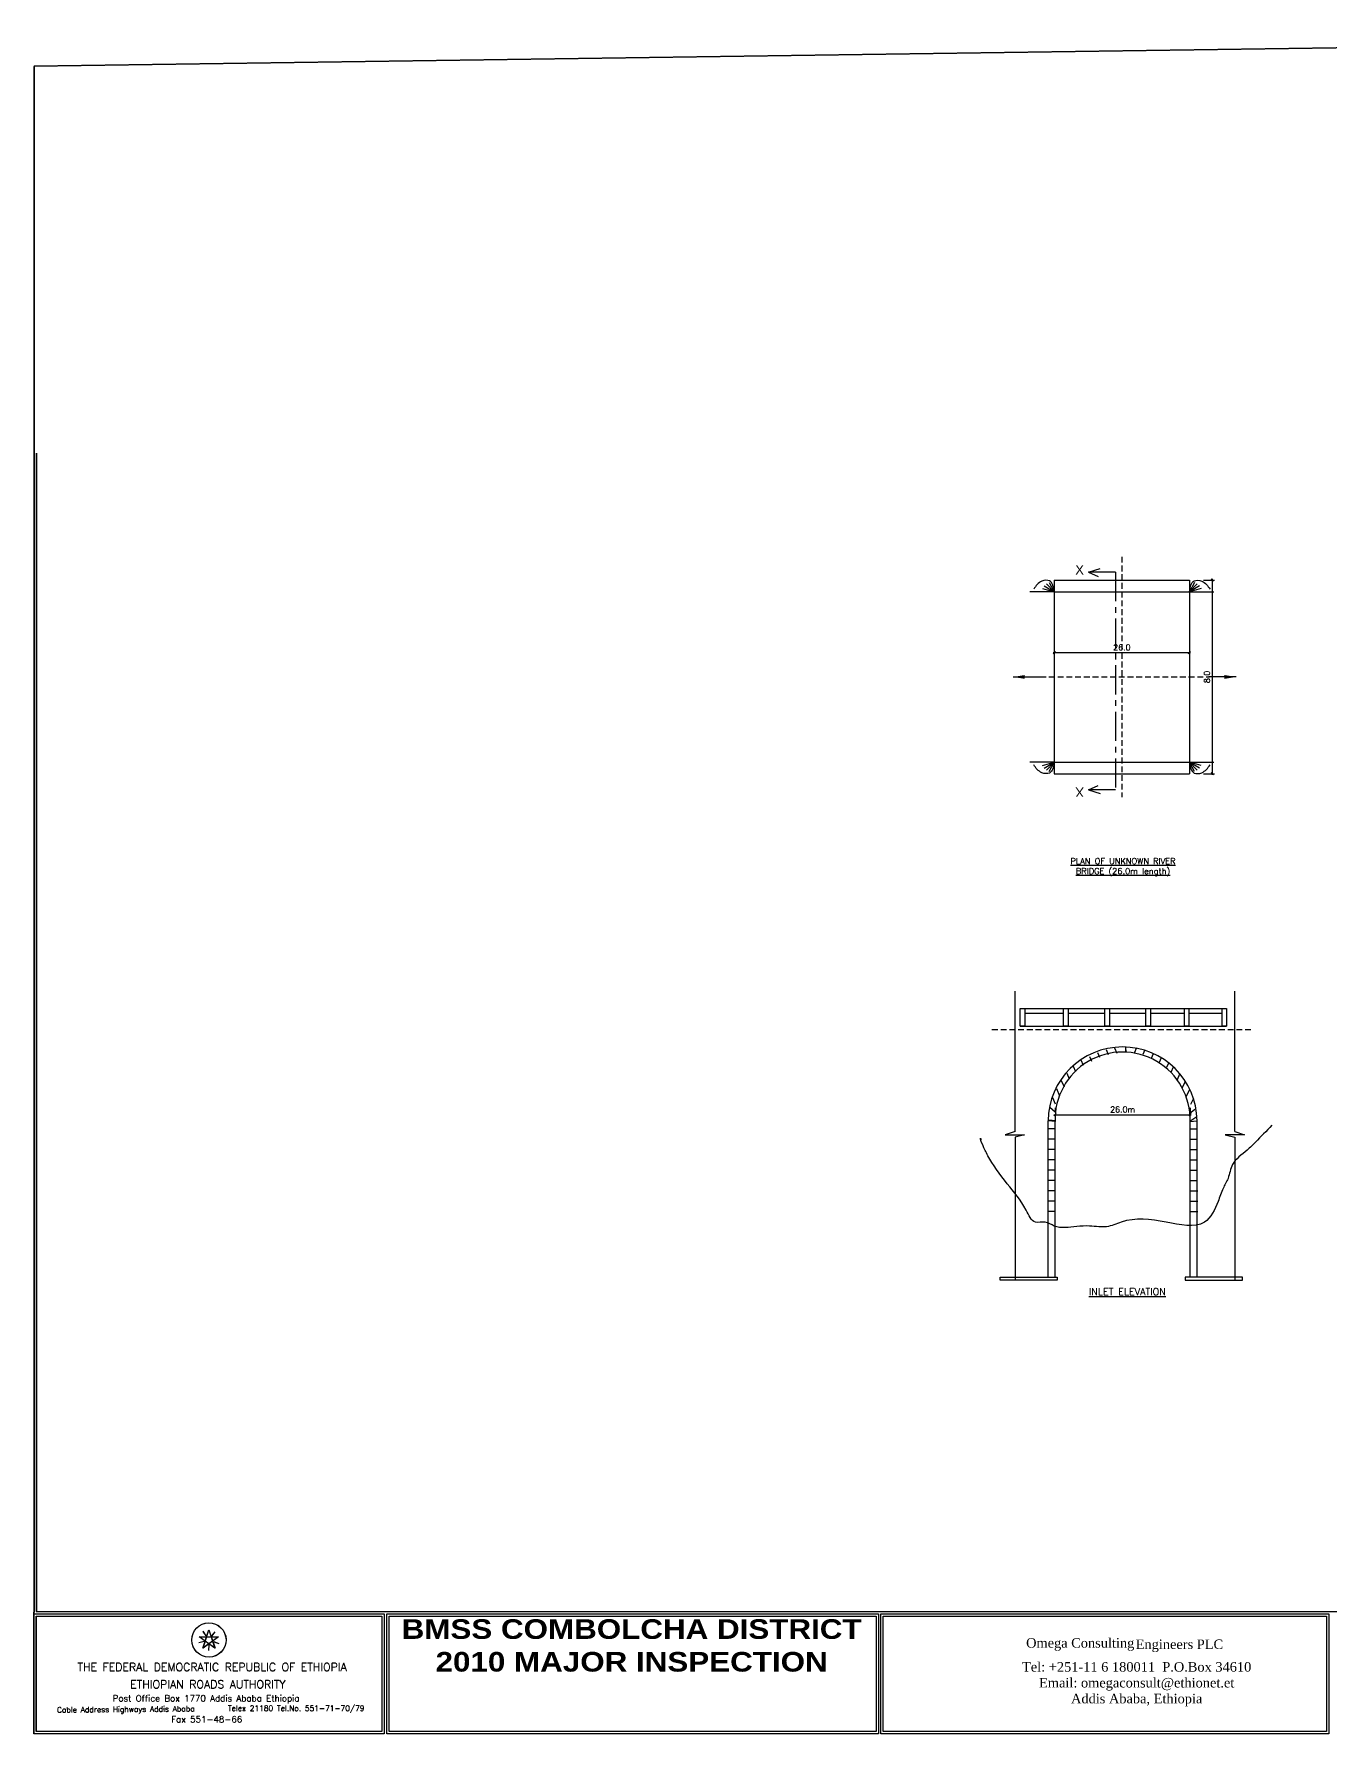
# Model space of a CAD drawing. Header units: inches. Extents: x -51750 to 46959, y -113531 to -40522.
# Drawn here: x -51750 to 3915, y -113531 to -40522 of the extents above; entities that cross this region are included whole.
import ezdxf
from ezdxf.enums import TextEntityAlignment as Align

# ---------------------------------------------------------------- set-up
doc = ezdxf.new("R2010")
doc.units = ezdxf.units.IN
doc.header["$MEASUREMENT"] = 0
doc.linetypes.add('CENTER', pattern=[2, 1.25, -0.25, 0.25, -0.25])
doc.linetypes.add('DASHED', pattern=[0.75, 0.5, -0.25])
for name, color, linetype in [('-25', 7, 'Continuous'), ('Conc surface', 2, 'Continuous'), ('Dim', 9, 'Continuous'), ('divsion', 3, 'Continuous'), ('FILL', 7, 'Continuous'), ('Grade', 6, 'DASHED'), ('Mas surface', 4, 'Continuous'), ('Text', 3, 'Continuous'), ('TITLE BLOCK', 7, 'Continuous')]:
    doc.layers.add(name, color=color, linetype=linetype)
doc.layers.add('probable bridge', color=1, linetype='Continuous', lineweight=30)
doc.styles.add('30', font='ROMANT.SHX', dxfattribs={"height": 4})
doc.styles.add('50', font='romanc.shx')
doc.styles.add('Logo', font='')
doc.styles.add('Text100-2.25', font='romans.shx')
doc.styles.add('Text200-2.25', font='romans.shx')
doc.styles.add('Text50-2.0', font='romans.shx')
doc.styles.add('TIM2_5', font='times.ttf', dxfattribs={"height": 0.3})
doc.styles.get('Logo').set_extended_font_data('Arial Black')
doc.dimstyles.new('Dim100', dxfattribs={"dimtxt": 250, "dimasz": 100, "dimexe": 100, "dimexo": 600, "dimgap": 100, "dimtad": 1, "dimdec": 0, "dimzin": 0, "dimdsep": 46, "dimtxsty": 'Text100-2.25', "dimblk": 'OBLIQUE', "dimcen": 100, "dimdle": 50, "dimclrd": 256, "dimclre": 256, "dimclrt": 3, "dimadec": 0, "dimazin": 0, "dimtfac": 1, "dimtdec": 0, "dimtofl": 0, "dimtmove": 0, "dimatfit": 3, "dimfxl": 1, "dimtolj": 1, "dimtzin": 0, "dimarcsym": 0})
doc.dimstyles.new('Dim50', dxfattribs={"dimtxt": 300, "dimasz": 150, "dimexe": 150, "dimexo": 150, "dimgap": 75, "dimtad": 1, "dimdec": 0, "dimlfac": 0.5, "dimzin": 0, "dimdsep": 46, "dimtxsty": 'Text50-2.0', "dimblk": 'OBLIQUE', "dimcen": 100, "dimdle": 150, "dimclrd": 256, "dimclre": 256, "dimclrt": 3, "dimadec": 0, "dimazin": 0, "dimtfac": 1, "dimtdec": 0, "dimtofl": 0, "dimtmove": 0, "dimatfit": 3, "dimfxl": 1, "dimtolj": 1, "dimtzin": 0, "dimarcsym": 0})

# ---------------------------------------------------------------- blocks, each defined once
blk = doc.blocks.new('_Oblique')
at = {"color": 0, "lineweight": -2}
blk.add_line((-0.5, -0.5), (0.5, 0.5), dxfattribs=at)
blk = doc.blocks.new('*D11')
at = {"layer": 'Defpoints', "color": 0, "ltscale": 10}
for p in [(-7895, -87233), (-2095, -86933), (-2095, -87233)]:
    blk.add_point(p, dxfattribs=at)
at = {"layer": 'Dim', "lineweight": -2, "ltscale": 10}
for p, q in [((-7895, -86633), (-7895, -86833)), ((-2095, -86633), (-2095, -86833)), ((-7945, -86933), (-2045, -86933))]:
    blk.add_line(p, q, dxfattribs=at)
at = {"layer": 'Dim', "lineweight": -2, "ltscale": 10, "xscale": 100, "yscale": 100, "zscale": 100, "rotation": 180}
blk.add_blockref('_Oblique', (-7895, -86933), dxfattribs=at)
at = {"layer": 'Dim', "lineweight": -2, "ltscale": 10, "xscale": 100, "yscale": 100, "zscale": 100}
blk.add_blockref('_Oblique', (-2095, -86933), dxfattribs=at)
at = {"layer": 'Dim', "color": 3, "ltscale": 10, "insert": (-4995, -86708), "char_height": 250, "attachment_point": 5, "style": 'Text100-2.25'}
blk.add_mtext('\\A1;26.0m', dxfattribs=at)
blk = doc.blocks.new('*D12')
at = {"layer": 'Defpoints', "color": 0, "ltscale": 10}
for p in [(-2126, -67090), (-7926, -67499), (-2126, -67499)]:
    blk.add_point(p, dxfattribs=at)
at = {"layer": 'Dim', "lineweight": -2, "ltscale": 10}
for p, q in [((-7976, -67090), (-2076, -67090)), ((-7926, -66899), (-7926, -66990)), ((-2126, -66899), (-2126, -66990))]:
    blk.add_line(p, q, dxfattribs=at)
at = {"layer": 'Dim', "lineweight": -2, "ltscale": 10, "xscale": 100, "yscale": 100, "zscale": 100, "rotation": 180}
blk.add_blockref('_Oblique', (-7926, -67090), dxfattribs=at)
at = {"layer": 'Dim', "lineweight": -2, "ltscale": 10, "xscale": 100, "yscale": 100, "zscale": 100}
blk.add_blockref('_Oblique', (-2126, -67090), dxfattribs=at)
at = {"layer": 'Dim', "color": 3, "ltscale": 10, "insert": (-5026, -66865), "char_height": 250, "attachment_point": 5, "style": 'Text100-2.25'}
blk.add_mtext('\\A1;26.0', dxfattribs=at)
blk = doc.blocks.new('*D13')
at = {"layer": 'Defpoints', "color": 0, "ltscale": 10}
for p in [(-2126, -63975), (-2126, -72295), (-1146, -72295)]:
    blk.add_point(p, dxfattribs=at)
at = {"layer": 'Dim', "lineweight": -2, "ltscale": 10}
for p, q in [((-1526, -63975), (-1046, -63975)), ((-1146, -63925), (-1146, -72345)), ((-1526, -72295), (-1046, -72295))]:
    blk.add_line(p, q, dxfattribs=at)
at = {"layer": 'Dim', "lineweight": -2, "ltscale": 10, "xscale": 100, "yscale": 100, "zscale": 100}
for p, rotation in [((-1146, -63975), 90), ((-1146, -72295), 270)]:
    blk.add_blockref('_Oblique', p, dxfattribs=dict(at, rotation=rotation))
at = {"layer": 'Dim', "color": 3, "ltscale": 10, "insert": (-1371, -68135), "char_height": 250, "attachment_point": 5, "rotation": 90, "style": 'Text100-2.25'}
blk.add_mtext('\\A1;8.0', dxfattribs=at)

msp = doc.modelspace()

# ---------------------------------------------------------------- linework, layer by layer
at = {"color": 4}
for p, q in [((-9614.5, -87655.7), (-9614.5, -81628.6)), ((-176.2, -87655.7), (-176.2, -81628.6)), ((-9399.5, -83125.9), (-524.7, -83125.9, 0)), ((-6781.9, -84577.8), (-6686.2, -84802.9)), ((-6418.4, -84432.2), (-6331.4, -84636.8)), ((-6073.6, -84256.1), (-5987.7, -84458.1)), ((-5696.2, -84134.1), (-5607, -84344.1)), ((-5335.9, -84060.1), (-5238.2, -84290)), ((-4866.9, -84027.4), (-4875.8, -84247.7)), ((-4866.9, -84027.4), (-4860.2, -84247.8)), ((-4398.2, -84064.8), (-4498.3, -84293.7)), ((-4038.7, -84142.4), (-4130.1, -84351.5)), ((-3682.6, -84314.7), (-3770.5, -84515.8)), ((-3339.6, -84494.3), (-3428.6, -84698)), ((-3013.5, -84689.6), (-3111.4, -84913.7)), ((-7387, -85144.6), (-7282, -85391.7)), ((-7110.2, -84847.3), (-7010.3, -85082.4)), ((-2823.4, -84890.4), (-2925.6, -85124.4)), ((-2549.5, -85190.4), (-2657, -85436.5)), ((-7832.1, -85809.8), (-7700.6, -86119.1)), ((-7627.4, -85460.8), (-7510.3, -85736.4)), ((-2312.3, -85509.1), (-2432.2, -85783.5)), ((-2122.6, -85848.5), (-2257.1, -86156.4)), ((-7888.5, -86822.1), (-8120.8, -86627.2)), ((-8003.6, -86196.7), (-7890.8, -86462.1)), ((-2122.3, -86886.8), (-1888.1, -86694.2)), ((-1954.9, -86237.1), (-2070.4, -86501.3)), ((-8195.4, -93911.6), (-8195.4, -87198.1)), ((-7895.4, -87542.8), (-8195.4, -87542.8)), ((-7895.4, -87233.1), (-8193.3, -87198.1)), ((-7870.4, -87203.2), (-8168, -87165.2)), ((-7895.4, -93911.6), (-7895.4, -87233.1)), ((-2099.7, -87215), (-1798.4, -87009.3)), ((-2096.8, -87233.1), (-1798.9, -87198.1)), ((-2096.8, -93911.6), (-2096.8, -87233.1)), ((-2096.8, -87542.8), (-1796.8, -87542.8)), ((-2095.4, -93911.6), (-2095.4, -87233.1)), ((-1796.8, -93911.6), (-1796.8, -87198.1)), ((-9614.5, -87655.7), (-10033.1, -87798.5)), ((-10033.1, -87798.5), (-9205.1, -87798.5)), ((-9205.1, -87798.5), (-9614.5, -87904)), ((-9614.5, -87904), (-9614.5, -94044.5)), ((-7895.4, -87986.8), (-8195.4, -87986.8)), ((-2096.8, -87986.8), (-1796.8, -87986.8)), ((242.3, -87798.5), (-585.6, -87798.5)), ((-585.6, -87798.5), (-176.2, -87904)), ((-176.2, -87655.7), (242.3, -87798.5)), ((-176.2, -87904), (-176.2, -94044.5)), ((-7895.4, -88430.8), (-8195.4, -88430.8)), ((-7895.4, -88874.8), (-8195.4, -88874.8)), ((-2096.8, -88430.8), (-1796.8, -88430.8)), ((-2096.8, -88874.8), (-1796.8, -88874.8)), ((-7895.4, -89318.8), (-8195.4, -89318.8)), ((-7895.4, -89762.8), (-8195.4, -89762.8)), ((-2096.8, -89318.8), (-1796.8, -89318.8)), ((-2096.8, -89762.8), (-1796.8, -89762.8)), ((-7895.4, -90206.8), (-8195.4, -90206.8)), ((-2067.4, -90206.8), (-1767.4, -90206.8)), ((-7895.4, -90650.8), (-8195.4, -90650.8)), ((-7895.4, -91094.8), (-8195.4, -91094.8)), ((-2067.4, -90650.8), (-1767.4, -90650.8)), ((-2067.4, -91094.8), (-1767.4, -91094.8))]:
    msp.add_line(p, q, dxfattribs=at)
at = {"color": 2}
for points in [[(-7798.3, -94044.5), (-10256.4, -94044.5), (-10256.4, -93911.6), (-7798.3, -93911.6)], [(-2305.9, -94044.5), (152.2, -94044.5), (152.2, -93911.6), (-2305.9, -93911.6)]]:
    msp.add_lwpolyline(points, close=True, dxfattribs=at)
at = {"color": 4}
for centre, radius, start, end in [((-4994.8, -87223.8), 3198.1, 0.46112, 179.53888), ((-4996.2, -87143.8), 2900.5, 358.41379, 181.765682)]:
    msp.add_arc(centre, radius, start, end, dxfattribs=at)
msp.add_open_spline([(1413.9, -87390.2), (1181.1, -87632.7), (832.1, -87996.4), (281.1, -88560.3), (-336.1, -88945.8), (-407.5, -89644), (-720.9, -90126.7), (-916.9, -90800), (-1493.5, -91927.8), (-3276, -91470.6), (-4659.1, -91322.4), (-5570.1, -91768.4), (-6038.5, -91745), (-6463.3, -91707.4), (-7093.4, -91718), (-7785.9, -91875.7), (-8295.6, -91476.2), (-8860.9, -91656.6), (-9242.9, -90717.9), (-9969.8, -89930.4), (-10733.9, -88828.6), (-11128.9, -87975.8), (-11101.1, -87889.8), (-11072.8, -88048.5), (-11087.4, -87977.3), (-11079, -88016.3)], degree=3, knots=[0, 0, 0, 0, 1256.7453998, 1884.4111193, 2987.2135679, 3760.7728739, 4360.4863472, 5113.7724814, 6443.0006653, 8491.3101691, 10905.3101691, 11736.0963872, 12148.0963872, 12643.197387, 13335.3940714, 14538.0072678, 15076.4683813, 15592.0008618, 16409.8164377, 18149.8141389, 20034.1781095, 20961.1781095, 23544.3110728, 24392.4516862, 24994.9591779, 24994.9591779, 24994.9591779, 24994.9591779], dxfattribs=at)
at = {"layer": 'Conc surface', "linetype": 'Continuous', "ltscale": 0.05}
for p, q in [((-7926, -63974.6), (-2126, -63974.6)), ((-7926, -64474.6), (-2126, -64474.6)), ((-7926, -71794.6), (-2126, -71794.6)), ((-7926, -72294.6), (-2126, -72294.6))]:
    msp.add_line(p, q, dxfattribs=at)
at = {"layer": 'Conc surface'}
for p, q in [((-9199.9, -82377.3, 0), (-6006.4, -82377.3, 0)), ((-6006.4, -82377.3, 0), (-2933.2, -82377.3, 0)), ((-2933.2, -82377.3, 0), (-524.7, -82377.3, 0)), ((-9199.9, -82576.9, 0), (-7536, -82576.9, 0)), ((-7336.4, -82576.9, 0), (-6006.4, -82576.9, 0)), ((-6006.4, -82576.9, 0), (-5756.8, -82576.9, 0)), ((-5557.2, -82576.9, 0), (-3995.3, -82576.9, 0)), ((-3795.7, -82576.9, 0), (-2933.2, -82576.9, 0)), ((-2933.2, -82576.9, 0), (-2341.8, -82576.9, 0)), ((-2142.2, -82576.9, 0), (-724.3, -82576.9, 0))]:
    msp.add_line(p, q, dxfattribs=at)
at = {"layer": 'Conc surface', "elevation": 0}
for points in [[(-9399.5, -82377.3), (-9199.9, -82377.3), (-9199.9, -83125.9), (-9399.5, -83125.9)], [(-7536, -82377.3), (-7336.4, -82377.3), (-7336.4, -83125.9), (-7536, -83125.9)], [(-5756.8, -82377.3), (-5557.2, -82377.3), (-5557.2, -83125.9), (-5756.8, -83125.9)], [(-3995.3, -82377.3), (-3795.7, -82377.3), (-3795.7, -83125.9), (-3995.3, -83125.9)], [(-2341.8, -82377.3), (-2142.2, -82377.3), (-2142.2, -83125.9), (-2341.8, -83125.9)], [(-724.3, -82377.3), (-524.7, -82377.3), (-524.7, -83125.9), (-724.3, -83125.9)]]:
    msp.add_lwpolyline(points, close=True, dxfattribs=at)
at = {"layer": 'Dim', "color": 3, "ltscale": 10}
for p, q in [((-7926, -64474.6), (-8983.6, -64474.6)), ((-2126, -64474.6), (-1068.5, -64474.6)), ((-7926, -71794.6), (-8983.6, -71794.6)), ((-2126, -71794.6), (-1068.5, -71794.6))]:
    msp.add_line(p, q, dxfattribs=at)
at = {"layer": 'Dim'}
for points in [[(-7926, -64474.6), (-8134.7, -64009.1), (-8459.9, -64021.6), (-8812.8, -64358.9)], [(-2126, -64474.6), (-1917.4, -64009.1), (-1592.2, -64021.6), (-1239.3, -64358.9)], [(-7926, -71794.6), (-8134.7, -72260.2), (-8459.9, -72247.7), (-8812.8, -71910.4)], [(-2126, -71794.6), (-1917.4, -72260.2), (-1592.2, -72247.7), (-1239.3, -71910.4)]]:
    msp.add_spline(points, degree=3, dxfattribs=at)
at = {"layer": 'divsion', "color": 5}
for p, q in [((-44655.5, -109362), (-43821.8, -109354.7)), ((-44396.3, -109546.9), (-44655.5, -109362)), ((-44654.2, -109358.4), (-43820.5, -109351.1)), ((-44395, -109543.3), (-44654.2, -109358.4)), ((-44492, -109850.6), (-44241.3, -109055.5)), ((-43821.8, -109354.7), (-44492, -109850.6)), ((-44490.7, -109847.1), (-44240, -109051.9)), ((-43820.5, -109351.1), (-44490.7, -109847.1)), ((-44360.7, -109315.4), (-44489.1, -109123.5)), ((-44359.4, -109311.8), (-44487.8, -109120)), ((-44241.3, -109055.5), (-43976.8, -109846.1)), ((-44240, -109051.9), (-43975.5, -109842.6)), ((-44105.9, -109321.4), (-43963.1, -109140.1)), ((-44104.6, -109317.9), (-43961.8, -109136.5)), ((-44445.2, -109555.9), (-44667.4, -109618.6)), ((-44443.9, -109552.3), (-44666.1, -109615.1)), ((-44492, -109850.6), (-44396.3, -109546.9)), ((-44490.7, -109847.1), (-44395, -109543.3)), ((-44236, -109661.2), (-44396.3, -109546.9)), ((-44234.7, -109657.6), (-44395, -109543.3)), ((-44242.6, -109710.5), (-44251.6, -109941.2)), ((-44241.3, -109707), (-44250.3, -109937.6)), ((-43976.8, -109846.1), (-44236, -109661.2)), ((-43975.5, -109842.6), (-44234.7, -109657.6)), ((-44032.9, -109565.6), (-43816.3, -109645.4)), ((-44031.6, -109562.1), (-43815, -109641.9))]:
    msp.add_line(p, q, dxfattribs=at)
for centre in [(-44237.5, -109493.8), (-44236.2, -109490.2)]:
    msp.add_ellipse(centre, major_axis=(-6.4, 735.8), ratio=1, start_param=-1.5707963, end_param=4.712389, dxfattribs=at)
at = {"layer": 'FILL'}
for p, q in [((-8365, -64221.2), (-7926, -64474.6)), ((-8265, -64135.7), (-7926, -64474.6)), ((-8153.6, -64080.6), (-7926, -64474.6)), ((-1898.5, -64080.6), (-2126, -64474.6)), ((-1787.1, -64135.7), (-2126, -64474.6)), ((-1687.1, -64221.2), (-2126, -64474.6)), ((-8436.3, -64337.9), (-7926, -64474.6)), ((-1615.8, -64337.9), (-2126, -64474.6)), ((-8436.3, -71931.4), (-7926, -71794.6)), ((-8365, -72048.1), (-7926, -71794.6)), ((-8265, -72133.6), (-7926, -71794.6)), ((-8153.6, -72188.7), (-7926, -71794.6)), ((-1898.5, -72188.7), (-2126, -71794.6)), ((-1787.1, -72133.6), (-2126, -71794.6)), ((-1687.1, -72048.1), (-2126, -71794.6)), ((-1615.8, -71931.4), (-2126, -71794.6))]:
    msp.add_line(p, q, dxfattribs=at)
at = {"layer": 'Grade', "linetype": 'DASHED', "ltscale": 500}
for p, q in [((-5026, -62974.6), (-5026, -73294.6)), ((-8531.1, -68134.6), (-1291.1, -68134.6)), ((-10603.8, -83276.5), (569.6, -83276.5))]:
    msp.add_line(p, q, dxfattribs=at)
at = {"layer": 'Mas surface', "linetype": 'CENTER', "lineweight": 30, "ltscale": 3000}
for p, q in [((-6463.1, -63631.3), (-5958, -63477.3)), ((-5304.3, -63631.3), (-6463.1, -63631.3)), ((-6463.1, -63631.3), (-6049.3, -63817.2)), ((-6463.1, -72987.5), (-6049.3, -72801.6)), ((-5304.3, -72987.5), (-6463.1, -72987.5)), ((-6463.1, -72987.5), (-5958, -73141.4))]:
    msp.add_line(p, q, dxfattribs=at)
at = {"layer": 'Mas surface', "linetype": 'CENTER', "lineweight": 30, "ltscale": 1000}
msp.add_line((-5304.3, -63631.3), (-5304.3, -72987.5), dxfattribs=at)
at = {"layer": 'probable bridge', "linetype": 'Continuous', "lineweight": 30, "ltscale": 0.05}
for p, q in [((-7926, -63974.6), (-7926, -72294.6)), ((-2126, -63974.6), (-2126, -72294.6))]:
    msp.add_line(p, q, dxfattribs=at)
at = {"layer": 'TITLE BLOCK', "color": 5}
for p, q in [((-51649.7, -58522.4), (-51649.7, -108276.5)), ((-51648.4, -58518.9), (-51648.4, -108273)), ((-51649.7, -108276.5), (46949, -108276.5)), ((-51649.7, -108477.1), (-36808.1, -108477.1)), ((-51649.7, -113430.3), (-51649.7, -108477.1)), ((-51649.7, -108477.1), (-36808.1, -108477.1)), ((-51649.7, -113430.3), (-51649.7, -108477.1)), ((-51648.4, -108273), (46950.3, -108273)), ((-51648.4, -108473.5), (-36806.8, -108473.5)), ((-51648.4, -113426.8), (-51648.4, -108473.5)), ((-51648.4, -108473.5), (-36806.8, -108473.5)), ((-51648.4, -113426.8), (-51648.4, -108473.5)), ((-36808.1, -108477.1), (-36808.1, -113430.3)), ((-36808.1, -108477.1), (-36808.1, -113430.3)), ((-36806.8, -108473.5), (-36806.8, -113426.8)), ((-36806.8, -108473.5), (-36806.8, -113426.8)), ((-36498.4, -108477.1), (-15583.2, -108477.1)), ((-36498.4, -113430.3), (-36498.4, -108477.1)), ((-36497.1, -108473.5), (-15581.9, -108473.5)), ((-36497.1, -113426.8), (-36497.1, -108473.5)), ((-15583.2, -108477.1), (-15583.2, -113430.3)), ((-15581.9, -108473.5), (-15581.9, -113426.8)), ((-15273.5, -108477.1), (3761.9, -108477.1)), ((-15273.5, -113430.3), (-15273.5, -108477.1)), ((-15272.2, -108473.5), (3763.2, -108473.5)), ((-15272.2, -113426.8), (-15272.2, -108473.5)), ((3761.9, -108477.1), (3761.9, -113430.3)), ((3763.2, -108473.5), (3763.2, -113426.8)), ((-36808.1, -113430.3), (-51649.7, -113430.3)), ((-36808.1, -113430.3), (-51649.7, -113430.3)), ((-36808.1, -113430.3), (-51649.7, -113430.3)), ((-36806.8, -113426.8), (-51648.4, -113426.8)), ((-36806.8, -113426.8), (-51648.4, -113426.8)), ((-36806.8, -113426.8), (-51648.4, -113426.8)), ((-15583.2, -113430.3), (-36498.4, -113430.3)), ((-15581.9, -113426.8), (-36497.1, -113426.8)), ((3761.9, -113430.3), (-15273.5, -113430.3)), ((3763.2, -113426.8), (-15272.2, -113426.8))]:
    msp.add_line(p, q, dxfattribs=at)
at = {"layer": 'TITLE BLOCK', "color": 210}
for p, q in [((-51750, -113530.6), (-51750, -108296.5)), ((-51750, -113530.6), (-51750, -108296.5)), ((-51750, -108376.8), (-36707.8, -108376.8)), ((-51750, -108376.8), (-36707.8, -108376.8)), ((-51748.7, -113527.1), (-51748.7, -108293)), ((-51748.7, -113527.1), (-51748.7, -108293)), ((-51748.7, -108373.2), (-36706.5, -108373.2)), ((-51748.7, -108373.2), (-36706.5, -108373.2)), ((-36707.8, -108376.8), (-36707.8, -113530.6)), ((-36707.8, -108376.8), (-36707.8, -113530.6)), ((-36706.5, -108373.2), (-36706.5, -113527.1)), ((-36706.5, -108373.2), (-36706.5, -113527.1)), ((-36598.7, -108376.8), (-15482.9, -108376.8)), ((-36598.7, -113530.6), (-36598.7, -108376.8)), ((-36597.4, -108373.2), (-15481.6, -108373.2)), ((-36597.4, -113527.1), (-36597.4, -108373.2)), ((-15482.9, -108376.8), (-15482.9, -113530.6)), ((-15481.6, -108373.2), (-15481.6, -113527.1)), ((-15373.8, -108376.8), (3862.2, -108376.8)), ((-15373.8, -113530.6), (-15373.8, -108376.8)), ((-15372.5, -108373.2), (3863.5, -108373.2)), ((-15372.5, -113527.1), (-15372.5, -108373.2)), ((3862.2, -108376.8), (3862.2, -113530.6)), ((3863.5, -108373.2), (3863.5, -113527.1)), ((-36707.8, -113530.6), (-51750, -113530.6)), ((-36707.8, -113530.6), (-51750, -113530.6)), ((-36706.5, -113527.1), (-51748.7, -113527.1)), ((-36706.5, -113527.1), (-51748.7, -113527.1)), ((-15482.9, -113530.6), (-36598.7, -113530.6)), ((-15481.6, -113527.1), (-36597.4, -113527.1)), ((3862.2, -113530.6), (-15373.8, -113530.6)), ((3863.5, -113527.1), (-15372.5, -113527.1))]:
    msp.add_line(p, q, dxfattribs=at)
for points in [[(46957.9, -113530.6), (46864.5, -40525.9), (-51750, -41913.3), (-51750, -108296.5)], [(46959.2, -113527.1), (46865.8, -40522.3), (-51748.7, -41909.7), (-51748.7, -108293)]]:
    msp.add_lwpolyline(points, dxfattribs=at)

# ---------------------------------------------------------------- texts
at = {"layer": '-25', "color": 7, "style": 'TIM2_5'}
for s, p in [('Omega Consulting', (-9138.3, -109822)), ('Engineers PLC', (-4430.8, -109881))]:
    msp.add_text(s, height=408.726, dxfattribs=at).set_placement(p)
at = {"layer": '-25', "color": 7, "insert": (-4389.1, -110442.9), "char_height": 408.726, "width": 9736.005, "attachment_point": 2, "style": 'TIM2_5'}
msp.add_mtext('Tel: +251-11 6 180011  P.O.Box 34610\\PEmail: omegaconsult@ethionet.et \\PAddis Ababa, Ethiopia', dxfattribs=at)
at = {"layer": 'divsion', "style": '30', "width": 1}
for s, p in [('THE FEDERAL DEMOCRATIC REPUBLIC OF ETHIOPIA', (-44099.4, -110656.2)), ('THE FEDERAL DEMOCRATIC REPUBLIC OF ETHIOPIA', (-44098.1, -110652.7)), ('ETHIOPIAN ROADS AUTHORITY', (-44279, -111398.6)), ('ETHIOPIAN ROADS AUTHORITY', (-44277.7, -111395.1))]:
    msp.add_text(s, height=343.697, dxfattribs=at).set_placement(p, align=Align.MIDDLE)
at = {"layer": 'divsion', "color": 3, "style": '50', "oblique": 360, "width": 1}
for p in [(-47804, -112504), (-47802.7, -112500.4)]:
    msp.add_text('Cable Address Highways Addis Ababa', height=235.161, rotation=0.500002, dxfattribs=at).set_placement(p, align=Align.MIDDLE)
for p in [(-44359.3, -112038.4), (-44358, -112034.8)]:
    msp.add_text('Post Office Box 1770 Addis Ababa Ethiopia', height=271.339, dxfattribs=at).set_placement(p, align=Align.MIDDLE)
at = {"layer": 'divsion', "color": 3, "style": '50', "width": 1}
for s, height, p in [('Telex 21180 Tel.No. 551-71-70/79', 235.161, (-40488.6, -112444.8)), ('Telex 21180 Tel.No. 551-71-70/79', 235.161, (-40487.3, -112441.2)), ('Fax 551-48-66', 271.339, (-44331.4, -112903.8)), ('Fax 551-48-66', 271.339, (-44330.1, -112900.3))]:
    msp.add_text(s, height=height, dxfattribs=at).set_placement(p, align=Align.MIDDLE)
at = {"layer": 'Text', "color": 3, "char_height": 400, "attachment_point": 2, "style": 'Text200-2.25'}
for s, insert, width in [('{\\fArial|b0|i0|c0|p34;X}', (-6840.4, -63338.2), 8553.27), ('{\\H0.6453x;\\LPLAN OF UNKNOWN RIVER \\PBRIDGE (26.0m length)}', (-4975.5, -75913.1), 9408.594), ('{\\H0.75x;\\LINLET ELEVATION}', (-4790.9, -94386.8), 11908.594)]:
    msp.add_mtext(s, dxfattribs=dict(at, insert=insert, width=width))
at = {"layer": 'Text', "color": 3, "extrusion": (0, 0, -1), "insert": (-6840.4, -73280.6), "char_height": 400, "width": 8553.27, "attachment_point": 2, "text_direction": (1, 0, 0), "style": 'Text200-2.25'}
msp.add_mtext('{\\fArial|b0|i0|c0|p34;X}', dxfattribs=at)
at = {"layer": 'TITLE BLOCK', "color": 5, "insert": (-26081.5, -108602.9), "char_height": 842.45, "width": 63869.744, "attachment_point": 2, "style": 'Logo'}
msp.add_mtext('BMSS COMBOLCHA DISTRICT\\P2010 MAJOR INSPECTION\\P \\P ', dxfattribs=at)

# ---------------------------------------------------------------- dimensions: what is measured, and where the dimension line sits
at = {"layer": 'Dim', "ltscale": 10}
dim = msp.add_linear_dim(base=(-1146, -72294.6), p1=(-2126, -63974.6), p2=(-2126, -72294.6), angle=90, text='8.0', dimstyle='Dim100', dxfattribs=at)
dim.commit()
dim.dimension.update_dxf_attribs({"geometry": '*D13', "text_midpoint": (-1371, -68134.6)})
for base, p1, p2, text, picture, middle in [((-2126, -67089.6), (-7926, -67499.1), (-2126, -67499.1), '26.0', '*D12', (-5026, -66864.6)), ((-2095.4, -86932.8), (-7895.4, -87233.1), (-2095.4, -87233.1), '26.0m', '*D11', (-4995.4, -86707.8))]:
    dim = msp.add_linear_dim(base=base, p1=p1, p2=p2, text=text, dimstyle='Dim100', dxfattribs=at)
    dim.commit()
    dim.dimension.update_dxf_attribs({"geometry": picture, "text_midpoint": middle})

# ---------------------------------------------------------------- leaders
for points in [[(-9695.7, -68134.6), (-8531.1, -68134.6)], [(-121.7, -68134.6), (-1291.1, -68134.6)]]:
    msp.add_leader(points, dimstyle='Dim50', override={"dimasz": 500, "dimtad": 0})

doc.saveas('drawing.dxf')
